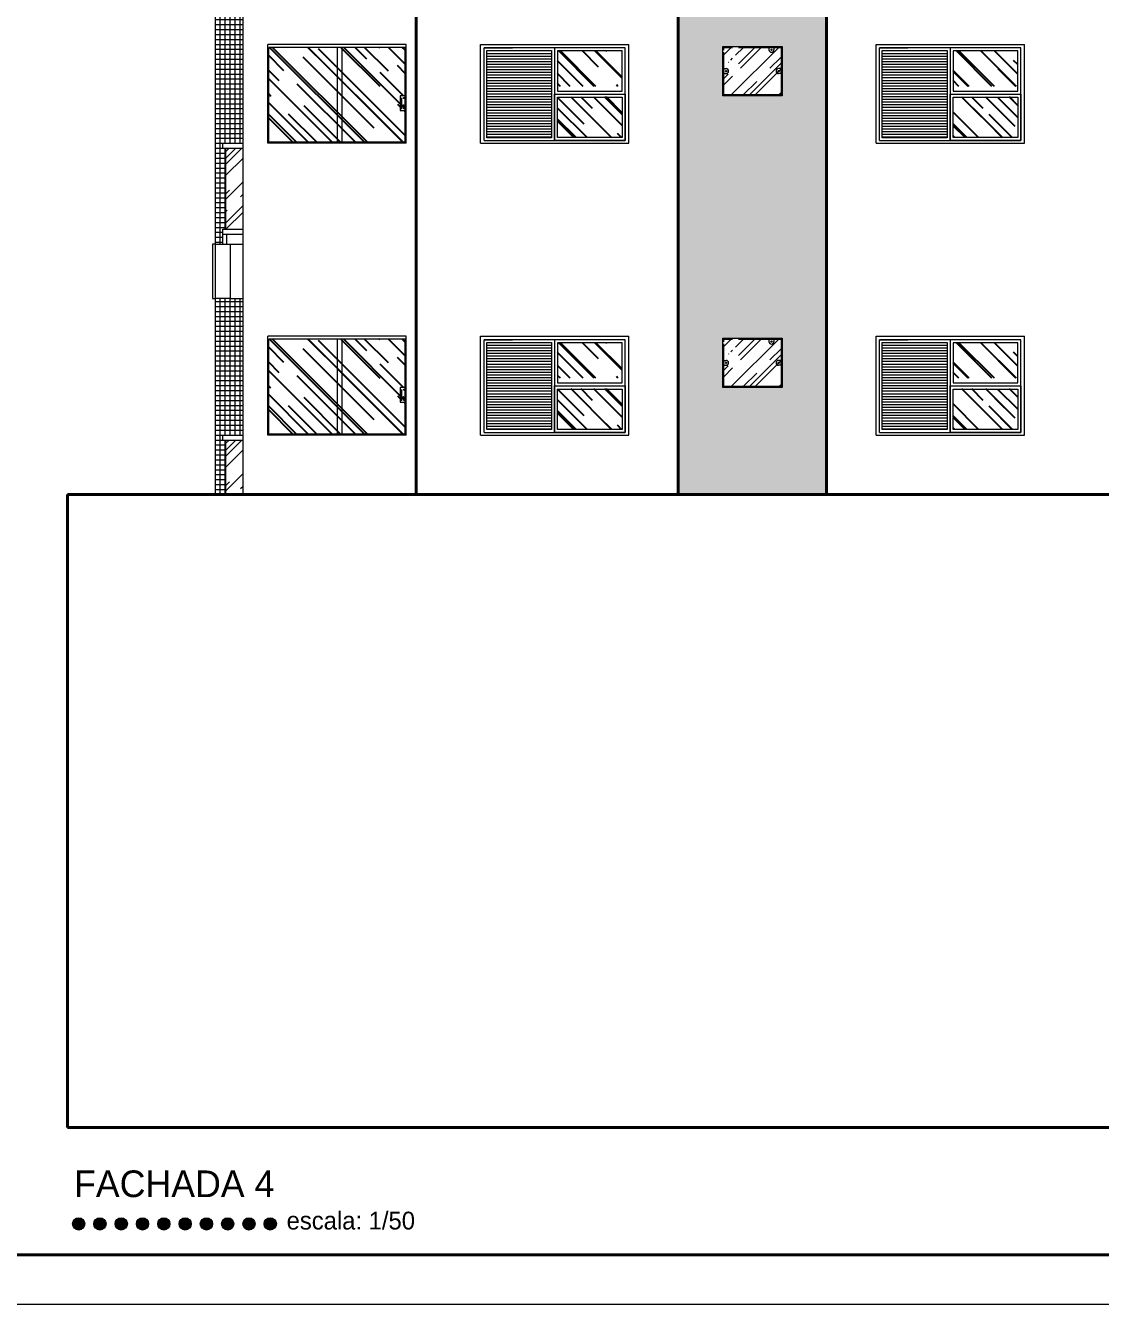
# Model space of a CAD drawing. Header units: millimetres. Extents: x 13204 to 24802, y 21209 to 40694.
# Drawn here: x 16999 to 18086, y 21212 to 22505 of the extents above; entities that cross this region are included whole.
import ezdxf

# ---------------------------------------------------------------- set-up
doc = ezdxf.new("R2010")
doc.units = ezdxf.units.MM
for name, color, linetype, lineweight in [('ESQUADRIA', 2, 'Continuous', 20), ('Esquadrias', 2, 'Continuous', 20), ('Hachura', 8, 'Continuous', 0), ('Louças', 150, 'Continuous', 15), ('Meia Parede', 11, 'Continuous', 40), ('Moveis', 6, 'Continuous', 13), ('Paredes', 1, 'Continuous', 40), ('PISO', 5, 'Continuous', 5), ('TEXTO', 4, 'Continuous', 5)]:
    doc.layers.add(name, color=color, linetype=linetype, lineweight=lineweight)
doc.layers.add('HACHURAS', color=8, linetype='Continuous')
doc.styles.add('LANA', font='stylu.ttf')
pattern_1 = [(135, (75775.828, 8921.37), (-21.552615, 57.473639), [381, -50.8, 127, -25.4]), (135, (75760.92, 8954.237), (41.847994, 5.926969), [76.2, -8.382, 152.4, -19.05]), (135, (75782.114, 8945.616), (-81.3611205, 105.428207), [203.2, -35.56, 101.6, -25.4])]
pattern_2 = [(135, (75775.828, 9216.37), (-21.552615, 57.473639), [381, -50.8, 127, -25.4]), (135, (75760.92, 9249.237), (41.847994, 5.926969), [76.2, -8.382, 152.4, -19.05]), (135, (75782.114, 9240.616), (-81.3611205, 105.428207), [203.2, -35.56, 101.6, -25.4])]

msp = doc.modelspace()

# ---------------------------------------------------------------- hatches: boundary and pattern name
at = {"layer": 'ESQUADRIA'}
h = msp.add_hatch(color=256, dxfattribs=at)
edge = h.paths.add_edge_path()
edge.add_arc((17053.09, 21292.99), 6.17, 0, 360)
h = msp.add_hatch(color=256, dxfattribs=at)
edge = h.paths.add_edge_path()
edge.add_arc((17074.61, 21292.99), 6.17, 0, 360)
h = msp.add_hatch(color=256, dxfattribs=at)
edge = h.paths.add_edge_path()
edge.add_arc((17096.14, 21292.99), 6.17, 0, 360)
h = msp.add_hatch(color=256, dxfattribs=at)
edge = h.paths.add_edge_path()
edge.add_arc((17117.66, 21292.99), 6.17, 0, 360)
h = msp.add_hatch(color=256, dxfattribs=at)
edge = h.paths.add_edge_path()
edge.add_arc((17139.19, 21292.99), 6.17, 0, 360)
h = msp.add_hatch(color=256, dxfattribs=at)
edge = h.paths.add_edge_path()
edge.add_arc((17160.72, 21292.99), 6.17, 0, 360)
h = msp.add_hatch(color=256, dxfattribs=at)
edge = h.paths.add_edge_path()
edge.add_arc((17182.24, 21292.99), 6.17, 0, 360)
h = msp.add_hatch(color=256, dxfattribs=at)
edge = h.paths.add_edge_path()
edge.add_arc((17203.77, 21292.99), 6.17, 0, 360)
h = msp.add_hatch(color=256, dxfattribs=at)
edge = h.paths.add_edge_path()
edge.add_arc((17225.3, 21292.99), 6.17, 0, 360)
h = msp.add_hatch(color=256, dxfattribs=at)
edge = h.paths.add_edge_path()
edge.add_arc((17246.82, 21292.99), 6.17, 0, 360)
at = {"layer": 'Hachura'}
h = msp.add_hatch(dxfattribs=at)
h.set_pattern_fill('_USER', color=256, scale=5, style=0, double=1, pattern_type=0)
h.set_pattern_definition([(0, (17191.315, 22030.5734), (0, 5), []), (90, (17191.315, 22030.5734), (-5, 3e-16), [])])
h.paths.add_polyline_path([(17219.32, 22228.57), (17206.32, 22228.57), (17191.32, 22228.57), (17191.32, 22030.57), (17201.82, 22030.57), (17201.82, 22085.57), (17198.82, 22085.57), (17198.82, 22090.57), (17219.32, 22090.57)])
h.paths.add_polyline_path([(17219.32, 22523.57), (17206.32, 22523.57), (17191.32, 22523.57), (17191.32, 22283.57), (17198.82, 22283.57), (17198.82, 22298.57), (17201.82, 22298.57), (17201.82, 22380.57), (17198.82, 22380.57), (17198.82, 22385.57), (17219.32, 22385.57)])
h.paths.add_polyline_path([(17219.32, 22818.57), (17206.32, 22818.57), (17191.32, 22818.57), (17191.32, 22578.57), (17198.82, 22578.57), (17198.82, 22593.57), (17201.82, 22593.57), (17201.82, 22675.57), (17198.82, 22675.57), (17198.82, 22680.57), (17219.32, 22680.57)])
h.paths.add_polyline_path([(17219.32, 23115.57), (17194.32, 23115.57), (17191.32, 23115.57), (17191.32, 22873.57), (17198.82, 22873.57), (17198.82, 22888.57), (17201.82, 22888.57), (17201.82, 22970.57), (17198.82, 22970.57), (17198.82, 22975.57), (17219.32, 22975.57)])
h.paths.add_polyline_path([(17234.32, 23320.57), (17191.32, 23320.57), (17191.32, 23270.57), (17194.32, 23270.57), (17219.32, 23270.57), (17234.32, 23270.57)])
h = msp.add_hatch(dxfattribs=at)
h.set_pattern_fill('_USER', color=256, scale=2.727273, style=0, pattern_type=0)
h.set_pattern_definition([(7e-15, (17450.6787, 22307.3916), (0, 2.727273), [])])
h.paths.add_polyline_path([(17531.32, 22479.21), (17465.68, 22479.21), (17465.68, 22391.03), (17531.32, 22391.03)])
h = msp.add_hatch(dxfattribs=at)
h.set_pattern_fill('AR-RROOF', color=256, angle=45, style=0)
h.set_pattern_definition([(45, (17695.315, 22434.573), (21.553, 57.474), [381, -50.8, 127, -25.4]), (45, (17710.222, 22467.44), (-41.848, 5.927), [76.2, -8.382, 152.4, -19.05]), (45, (17689.029, 22458.82), (81.361, 105.4282), [203.2, -35.56, 101.6, -25.4])])
h.paths.add_polyline_path([(17724.82, 22456.59), (17709.82, 22456.59), (17714.32, 22465.59), (17720.32, 22465.59)])
h.paths.add_polyline_path([(17709.82, 22453.59), (17709.82, 22456.59), (17724.82, 22456.59), (17724.82, 22453.59)])
edge = h.paths.add_edge_path()
edge.add_line((17705.32, 22478.29), (17705.32, 22469.72))
edge.add_line((17705.32, 22469.72), (17714.32, 22469.72))
edge.add_line((17714.32, 22469.72), (17714.32, 22474.59))
edge.add_line((17714.32, 22474.59), (17720.32, 22474.59))
edge.add_line((17720.32, 22474.59), (17720.32, 22465.59))
edge.add_line((17720.32, 22465.59), (17714.32, 22465.59))
edge.add_line((17714.32, 22465.59), (17714.32, 22467.72))
edge.add_line((17714.32, 22467.72), (17705.32, 22467.72))
edge.add_line((17705.32, 22467.72), (17705.32, 22434.57))
edge.add_line((17705.32, 22434.57), (17763.32, 22434.57))
edge.add_line((17763.32, 22434.57), (17763.32, 22482.57))
edge.add_line((17763.32, 22482.57), (17706.06, 22482.57))
edge.add_line((17706.06, 22482.57), (17706.06, 22480.07))
edge.add_arc((17703.56, 22480.07), 2.5, -45.37492, 0, ccw=False)
h = msp.add_hatch(dxfattribs=at)
h.set_pattern_fill('_USER', color=256, scale=2.727273, style=0, pattern_type=0)
h.set_pattern_definition([(7e-15, (17850.6787, 22307.3916), (0, 2.727273), [])])
h.paths.add_polyline_path([(17931.32, 22479.21), (17865.68, 22479.21), (17865.68, 22391.03), (17931.32, 22391.03)])
h = msp.add_hatch(dxfattribs=at)
h.set_pattern_fill('AR-RROOF', color=256, angle=45, style=0)
h.set_pattern_definition([(45, (17201.815, 22298.573), (21.5526, 57.474), [381, -50.8, 127, -25.4]), (45, (17216.722, 22331.44), (-41.848, 5.927), [76.2, -8.382, 152.4, -19.05]), (45, (17195.529, 22322.82), (81.361, 105.428), [203.2, -35.56, 101.6, -25.4])])
h.paths.add_polyline_path([(17219.32, 22380.57), (17201.82, 22380.57), (17201.82, 22298.57), (17219.32, 22298.57)])
h = msp.add_hatch(dxfattribs=at)
h.set_pattern_fill('AR-RROOF', color=256, angle=45, style=0)
h.set_pattern_definition([(45, (17695.315, 22139.573), (21.553, 57.474), [381, -50.8, 127, -25.4]), (45, (17710.222, 22172.44), (-41.848, 5.927), [76.2, -8.382, 152.4, -19.05]), (45, (17689.029, 22163.82), (81.361, 105.4282), [203.2, -35.56, 101.6, -25.4])])
h.paths.add_polyline_path([(17724.82, 22161.59), (17709.82, 22161.59), (17714.32, 22170.59), (17720.32, 22170.59)])
h.paths.add_polyline_path([(17709.82, 22158.59), (17709.82, 22161.59), (17724.82, 22161.59), (17724.82, 22158.59)])
edge = h.paths.add_edge_path()
edge.add_line((17705.32, 22183.29), (17705.32, 22174.72))
edge.add_line((17705.32, 22174.72), (17714.32, 22174.72))
edge.add_line((17714.32, 22174.72), (17714.32, 22179.59))
edge.add_line((17714.32, 22179.59), (17720.32, 22179.59))
edge.add_line((17720.32, 22179.59), (17720.32, 22170.59))
edge.add_line((17720.32, 22170.59), (17714.32, 22170.59))
edge.add_line((17714.32, 22170.59), (17714.32, 22172.72))
edge.add_line((17714.32, 22172.72), (17705.32, 22172.72))
edge.add_line((17705.32, 22172.72), (17705.32, 22139.57))
edge.add_line((17705.32, 22139.57), (17763.32, 22139.57))
edge.add_line((17763.32, 22139.57), (17763.32, 22187.57))
edge.add_line((17763.32, 22187.57), (17706.06, 22187.57))
edge.add_line((17706.06, 22187.57), (17706.06, 22185.07))
edge.add_arc((17703.56, 22185.07), 2.5, -45.37492, 0, ccw=False)
h = msp.add_hatch(dxfattribs=at)
h.set_pattern_fill('_USER', color=256, scale=2.727273, style=0, pattern_type=0)
h.set_pattern_definition([(7e-15, (17450.6787, 22012.3916), (0, 2.727273), [])])
h.paths.add_polyline_path([(17531.32, 22184.21), (17465.68, 22184.21), (17465.68, 22096.03), (17531.32, 22096.03)])
h = msp.add_hatch(dxfattribs=at)
h.set_pattern_fill('_USER', color=256, scale=2.727273, style=0, pattern_type=0)
h.set_pattern_definition([(7e-15, (17850.6787, 22012.3916), (0, 2.727273), [])])
h.paths.add_polyline_path([(17931.32, 22184.21), (17865.68, 22184.21), (17865.68, 22096.03), (17931.32, 22096.03)])
h = msp.add_hatch(dxfattribs=at)
h.set_pattern_fill('AR-RROOF', color=256, angle=45, style=0)
h.set_pattern_definition([(45, (17201.815, 22003.573), (21.5526, 57.474), [381, -50.8, 127, -25.4]), (45, (17216.722, 22036.44), (-41.848, 5.927), [76.2, -8.382, 152.4, -19.05]), (45, (17195.529, 22027.82), (81.361, 105.428), [203.2, -35.56, 101.6, -25.4])])
h.paths.add_polyline_path([(17201.82, 22030.57), (17219.32, 22030.57), (17219.32, 22085.57), (17201.82, 22085.57)])
at = {"layer": 'HACHURAS'}
h = msp.add_hatch(dxfattribs=at)
h.set_pattern_fill('AR-RROOF', color=256, angle=45, style=0)
h.set_pattern_definition(pattern_2)
h.paths.add_polyline_path([(17314.32, 22482.57), (17245.32, 22482.57), (17245.32, 22386.57), (17253.76, 22386.57), (17314.32, 22386.57)])
h.paths.add_polyline_path([(17319.32, 22482.57), (17314.32, 22482.57), (17314.32, 22386.57), (17319.32, 22386.57)])
h.paths.add_polyline_path([(17383.32, 22482.57), (17319.32, 22482.57), (17319.32, 22386.57), (17383.32, 22386.57), (17383.32, 22418.7), (17378.32, 22418.7), (17378.32, 22433.7), (17383.32, 22433.7)])
h = msp.add_hatch(dxfattribs=at)
h.set_pattern_fill('AR-RROOF', color=256, angle=45, style=0)
h.set_pattern_definition(pattern_2)
h.paths.add_polyline_path([(17602.68, 22478.94), (17537.32, 22478.94), (17537.32, 22443.12), (17602.68, 22443.12)])
h = msp.add_hatch(dxfattribs=at)
h.set_pattern_fill('AR-RROOF', color=256, angle=45, style=0)
h.set_pattern_definition([(135, (28107.02, 4484.228), (-21.552615, 57.47364), [381, -50.8, 127, -25.4]), (135, (28092.114, 4517.096), (41.847994, 5.92697), [76.2, -8.382, 152.4, -19.05]), (135, (28113.307, 4508.475), (-81.36112, 105.428207), [203.2, -35.56, 101.6, -25.4])])
h.paths.add_polyline_path([(18002.68, 22478.94), (17937.32, 22478.94), (17937.32, 22443.12), (18002.68, 22443.12)])
h = msp.add_hatch(dxfattribs=at)
h.set_pattern_fill('AR-RROOF', color=256, angle=45, style=0)
h.set_pattern_definition(pattern_2)
h.paths.add_polyline_path([(17537.32, 22432.12), (17602.68, 22432.39), (17602.68, 22391.3), (17537.32, 22391.3)])
h = msp.add_hatch(dxfattribs=at)
h.set_pattern_fill('AR-RROOF', color=256, angle=45, style=0)
h.set_pattern_definition(pattern_2)
h.paths.add_polyline_path([(17579.77, 22432.39), (17602.68, 22432.39), (17602.68, 22391.3), (17579.77, 22391.03)])
h = msp.add_hatch(dxfattribs=at)
h.set_pattern_fill('AR-RROOF', color=256, angle=45, style=0)
h.set_pattern_definition(pattern_2)
h.paths.add_polyline_path([(17579.77, 22432.39), (17602.68, 22432.39), (17602.68, 22391.3), (17579.77, 22391.03)])
h = msp.add_hatch(dxfattribs=at)
h.set_pattern_fill('AR-RROOF', color=256, angle=45, style=0)
h.set_pattern_definition(pattern_2)
h.paths.add_polyline_path([(17579.77, 22432.39), (17602.68, 22432.39), (17602.68, 22391.3), (17579.77, 22391.03)])
h = msp.add_hatch(dxfattribs=at)
h.set_pattern_fill('AR-RROOF', color=256, angle=45, style=0)
h.set_pattern_definition(pattern_2)
h.paths.add_polyline_path([(17937.32, 22432.12), (18002.68, 22432.39), (18002.68, 22391.3), (17937.32, 22391.3)])
h = msp.add_hatch(dxfattribs=at)
h.set_pattern_fill('AR-RROOF', color=256, angle=45, style=0)
h.set_pattern_definition(pattern_2)
h.paths.add_polyline_path([(17979.77, 22432.39), (18002.68, 22432.39), (18002.68, 22391.3), (17979.77, 22391.03)])
h = msp.add_hatch(dxfattribs=at)
h.set_pattern_fill('AR-RROOF', color=256, angle=45, style=0)
h.set_pattern_definition(pattern_2)
h.paths.add_polyline_path([(17979.77, 22432.39), (18002.68, 22432.39), (18002.68, 22391.3), (17979.77, 22391.03)])
h = msp.add_hatch(dxfattribs=at)
h.set_pattern_fill('AR-RROOF', color=256, angle=45, style=0)
h.set_pattern_definition(pattern_2)
h.paths.add_polyline_path([(17979.77, 22432.39), (18002.68, 22432.39), (18002.68, 22391.3), (17979.77, 22391.03)])
h = msp.add_hatch(dxfattribs=at)
h.set_pattern_fill('AR-RROOF', color=256, angle=45, style=0)
h.set_pattern_definition(pattern_1)
h.paths.add_polyline_path([(17314.32, 22187.57), (17245.32, 22187.57), (17245.32, 22091.57), (17253.76, 22091.57), (17314.32, 22091.57)])
h.paths.add_polyline_path([(17319.32, 22187.57), (17314.32, 22187.57), (17314.32, 22091.57), (17319.32, 22091.57)])
h.paths.add_polyline_path([(17383.32, 22187.57), (17319.32, 22187.57), (17319.32, 22091.57), (17383.32, 22091.57), (17383.32, 22123.7), (17378.32, 22123.7), (17378.32, 22138.7), (17383.32, 22138.7)])
h = msp.add_hatch(dxfattribs=at)
h.set_pattern_fill('AR-RROOF', color=256, angle=45, style=0)
h.set_pattern_definition(pattern_1)
h.paths.add_polyline_path([(17602.68, 22183.94), (17537.32, 22183.94), (17537.32, 22148.12), (17602.68, 22148.12)])
h = msp.add_hatch(dxfattribs=at)
h.set_pattern_fill('AR-RROOF', color=256, angle=45, style=0)
h.set_pattern_definition([(135, (28107.02, 4189.228), (-21.552615, 57.47364), [381, -50.8, 127, -25.4]), (135, (28092.114, 4222.096), (41.847994, 5.92697), [76.2, -8.382, 152.4, -19.05]), (135, (28113.307, 4213.475), (-81.36112, 105.428207), [203.2, -35.56, 101.6, -25.4])])
h.paths.add_polyline_path([(18002.68, 22183.94), (17937.32, 22183.94), (17937.32, 22148.12), (18002.68, 22148.12)])
h = msp.add_hatch(dxfattribs=at)
h.set_pattern_fill('AR-RROOF', color=256, angle=45, style=0)
h.set_pattern_definition(pattern_1)
h.paths.add_polyline_path([(17537.32, 22137.12), (17602.68, 22137.39), (17602.68, 22096.3), (17537.32, 22096.3)])
h = msp.add_hatch(dxfattribs=at)
h.set_pattern_fill('AR-RROOF', color=256, angle=45, style=0)
h.set_pattern_definition(pattern_1)
h.paths.add_polyline_path([(17579.77, 22137.39), (17602.68, 22137.39), (17602.68, 22096.3), (17579.77, 22096.03)])
h = msp.add_hatch(dxfattribs=at)
h.set_pattern_fill('AR-RROOF', color=256, angle=45, style=0)
h.set_pattern_definition(pattern_1)
h.paths.add_polyline_path([(17579.77, 22137.39), (17602.68, 22137.39), (17602.68, 22096.3), (17579.77, 22096.03)])
h = msp.add_hatch(dxfattribs=at)
h.set_pattern_fill('AR-RROOF', color=256, angle=45, style=0)
h.set_pattern_definition(pattern_1)
h.paths.add_polyline_path([(17579.77, 22137.39), (17602.68, 22137.39), (17602.68, 22096.3), (17579.77, 22096.03)])
h = msp.add_hatch(dxfattribs=at)
h.set_pattern_fill('AR-RROOF', color=256, angle=45, style=0)
h.set_pattern_definition(pattern_1)
h.paths.add_polyline_path([(17937.32, 22137.12), (18002.68, 22137.39), (18002.68, 22096.3), (17937.32, 22096.3)])
h = msp.add_hatch(dxfattribs=at)
h.set_pattern_fill('AR-RROOF', color=256, angle=45, style=0)
h.set_pattern_definition(pattern_1)
h.paths.add_polyline_path([(17979.77, 22137.39), (18002.68, 22137.39), (18002.68, 22096.3), (17979.77, 22096.03)])
h = msp.add_hatch(dxfattribs=at)
h.set_pattern_fill('AR-RROOF', color=256, angle=45, style=0)
h.set_pattern_definition(pattern_1)
h.paths.add_polyline_path([(17979.77, 22137.39), (18002.68, 22137.39), (18002.68, 22096.3), (17979.77, 22096.03)])
h = msp.add_hatch(dxfattribs=at)
h.set_pattern_fill('AR-RROOF', color=256, angle=45, style=0)
h.set_pattern_definition(pattern_1)
h.paths.add_polyline_path([(17979.77, 22137.39), (18002.68, 22137.39), (18002.68, 22096.3), (17979.77, 22096.03)])
at = {"layer": 'PISO'}
h = msp.add_hatch(dxfattribs=at)
h.set_pattern_fill('DOTS', color=256, scale=3, style=0)
h.set_pattern_definition([(0, (17659.315, 22030.5734), (2.38125, 4.7625), [0, -4.7625])])
h.paths.add_polyline_path([(17659.32, 22030.57), (17809.32, 22030.57), (17809.32, 23115.57), (17659.32, 23115.57)])
h.paths.add_polyline_path([(17704.32, 22433.57), (17704.32, 22483.57), (17764.32, 22483.57), (17764.32, 22433.57)], flags=16)
h.paths.add_polyline_path([(17705.32, 22458.57, 2.4142136), (17707.82, 22461.07), (17705.32, 22461.07)], flags=0)
h.paths.add_polyline_path([(17708.16, 22458.57, -8.5030703), (17708.46, 22458.57, -4.3930422)], flags=0)
h.paths.add_polyline_path([(17761.16, 22458.57, -8.5030703), (17761.46, 22458.57, -4.3930422)], flags=0)
h.paths.add_polyline_path([(17704.32, 22479.72), (17704.32, 22482.57), (17705.32, 22482.57), (17705.32, 22479.72)], flags=0)
h.paths.add_polyline_path([(17753.95, 22480.07, -8.5030703), (17754.25, 22480.07, -4.3930422)], flags=0)
h.paths.add_polyline_path([(17704.32, 22188.57), (17764.32, 22188.57), (17764.32, 22138.57), (17704.32, 22138.57)], flags=16)
h.paths.add_polyline_path([(17705.32, 22187.57), (17705.32, 22184.72), (17704.32, 22184.72), (17704.32, 22187.57)], flags=0)
h.paths.add_polyline_path([(17705.32, 22163.57, 2.4142136), (17707.82, 22166.07), (17705.32, 22166.07)], flags=0)
h.paths.add_polyline_path([(17753.95, 22185.07, -8.5030703), (17754.25, 22185.07, -4.3930422)], flags=0)
h.paths.add_polyline_path([(17708.16, 22163.57, -8.5030703), (17708.46, 22163.57, -4.3930422)], flags=0)
h.paths.add_polyline_path([(17761.16, 22163.57, -8.5030703), (17761.46, 22163.57, -4.3930422)], flags=0)
h.paths.add_polyline_path([(17704.32, 22728.57), (17704.32, 22778.57), (17764.32, 22778.57), (17764.32, 22728.57)], flags=16)
h.paths.add_polyline_path([(17705.32, 22753.57, 2.4142136), (17707.82, 22756.07), (17705.32, 22756.07)], flags=0)
h.paths.add_polyline_path([(17708.16, 22753.57, -8.5030703), (17708.46, 22753.57, -4.3930422)], flags=0)
h.paths.add_polyline_path([(17761.16, 22753.57, -8.5030703), (17761.46, 22753.57, -4.3930422)], flags=0)
h.paths.add_polyline_path([(17704.32, 22774.72), (17704.32, 22777.57), (17705.32, 22777.57), (17705.32, 22774.72)], flags=0)
h.paths.add_polyline_path([(17753.95, 22775.07, -8.5030703), (17754.25, 22775.07, -4.3930422)], flags=0)
h.paths.add_polyline_path([(17704.32, 23023.57), (17704.32, 23073.57), (17764.32, 23073.57), (17764.32, 23023.57)], flags=16)
h.paths.add_polyline_path([(17705.32, 23048.57, 2.4142136), (17707.82, 23051.07), (17705.32, 23051.07)], flags=0)
h.paths.add_polyline_path([(17708.16, 23048.57, -8.5030703), (17708.46, 23048.57, -4.3930422)], flags=0)
h.paths.add_polyline_path([(17761.16, 23048.57, -8.5030703), (17761.46, 23048.57, -4.3930422)], flags=0)
h.paths.add_polyline_path([(17704.32, 23069.72), (17704.32, 23072.57), (17705.32, 23072.57), (17705.32, 23069.72)], flags=0)
h.paths.add_polyline_path([(17753.95, 23070.07, -8.5030703), (17754.25, 23070.07, -4.3930422)], flags=0)
h.paths.add_polyline_path([(19527.77, 23115.57), (19377.77, 23115.57), (19377.77, 22030.57), (19527.77, 22030.57)])
h.paths.add_polyline_path([(19482.77, 22433.57), (19422.77, 22433.57), (19422.77, 22483.57), (19482.77, 22483.57)], flags=16)
h.paths.add_polyline_path([(19482.77, 22433.57), (19422.77, 22433.57), (19422.77, 22483.57), (19466.77, 22483.57), (19466.77, 22482.57), (19435.98, 22482.57), (19435.98, 22480.07, -1), (19430.98, 22480.07), (19423.77, 22439.23), (19423.77, 22434.57), (19481.77, 22434.57), (19481.77, 22456.07), (19479.27, 22456.07, -1), (19479.27, 22461.07), (19482.77, 22461.07)], flags=16)
h.paths.add_polyline_path([(19479.61, 22458.57, -8.5030703), (19479.91, 22458.57, -4.3930422)], flags=0)
h.paths.add_polyline_path([(19426.61, 22458.57, -8.5030703), (19426.91, 22458.57, -4.3930422)], flags=0)
h.paths.add_polyline_path([(19482.77, 22479.72), (19482.77, 22482.57), (19481.77, 22482.57), (19481.77, 22479.72)], flags=0)
h.paths.add_polyline_path([(19433.83, 22480.07, -8.5030703), (19434.13, 22480.07, -4.3930422)], flags=0)
h.paths.add_polyline_path([(19482.77, 22188.57), (19482.77, 22138.57), (19422.77, 22138.57), (19422.77, 22188.57)], flags=16)
h.paths.add_polyline_path([(19482.77, 22184.72), (19481.77, 22184.72), (19472.77, 22188.57), (19482.77, 22188.57)], flags=0)
h.paths.add_polyline_path([(19466.77, 22187.57), (19466.77, 22188.57), (19423.77, 22188.57), (19423.77, 22187.57)], flags=0)
h.paths.add_polyline_path([(19433.83, 22185.07, -8.5030703), (19434.13, 22185.07, -4.3930422)], flags=0)
h.paths.add_polyline_path([(19481.77, 22166.07), (19481.77, 22161.07), (19479.27, 22161.07, -1), (19479.27, 22166.07)], flags=0)
h.paths.add_polyline_path([(19479.61, 22163.57, -8.5030703), (19479.91, 22163.57, -4.3930422)], flags=0)
h.paths.add_polyline_path([(19426.27, 22166.07), (19423.77, 22166.07), (19423.77, 22163.57, 2.4142136)], flags=0)
h.paths.add_polyline_path([(19426.61, 22163.57, -8.5030703), (19426.91, 22163.57, -4.3930422)], flags=0)
h.paths.add_polyline_path([(19482.77, 22728.57), (19422.77, 22728.57), (19422.77, 22778.57), (19482.77, 22778.57)], flags=16)
h.paths.add_polyline_path([(19423.77, 22777.57), (19466.77, 22777.57), (19466.77, 22778.57), (19423.77, 22778.57)], flags=0)
h.paths.add_polyline_path([(19481.77, 22751.07), (19479.27, 22751.07, -1), (19479.27, 22756.07), (19481.77, 22756.07)], flags=0)
h.paths.add_polyline_path([(19479.61, 22753.57, -8.5030703), (19479.91, 22753.57, -4.3930422)], flags=0)
h.paths.add_polyline_path([(19426.27, 22751.07), (19423.77, 22751.07), (19423.77, 22756.07), (19426.27, 22756.07, -1)], flags=0)
h.paths.add_polyline_path([(19426.61, 22753.57, -8.5030703), (19426.91, 22753.57, -4.3930422)], flags=0)
h.paths.add_polyline_path([(19481.77, 22777.57), (19481.77, 22774.72), (19482.77, 22774.72), (19482.77, 22777.57)], flags=0)
h.paths.add_polyline_path([(19433.83, 22775.07, -8.5030703), (19434.13, 22775.07, -4.3930422)], flags=0)
h.paths.add_polyline_path([(19482.77, 23023.57), (19422.77, 23023.57), (19422.77, 23073.57), (19482.77, 23073.57)], flags=16)
h.paths.add_polyline_path([(19482.77, 23023.57), (19422.77, 23023.57), (19422.77, 23073.57), (19466.77, 23073.57), (19466.77, 23072.57), (19435.98, 23072.57), (19435.98, 23070.07, -1), (19430.98, 23070.07), (19423.77, 23029.23), (19423.77, 23024.57), (19481.77, 23024.57), (19481.77, 23046.07), (19479.27, 23046.07, -1), (19479.27, 23051.07), (19482.77, 23051.07)], flags=16)
h.paths.add_polyline_path([(19479.61, 23048.57, -8.5030703), (19479.91, 23048.57, -4.3930422)], flags=0)
h.paths.add_polyline_path([(19426.61, 23048.57, -8.5030703), (19426.91, 23048.57, -4.3930422)], flags=0)
h.paths.add_polyline_path([(19481.77, 23072.57), (19481.77, 23069.72), (19482.77, 23069.72), (19482.77, 23072.57)], flags=0)
h.paths.add_polyline_path([(19433.83, 23070.07, -8.5030703), (19434.13, 23070.07, -4.3930422)], flags=0)

# ---------------------------------------------------------------- linework, layer by layer
at = {"layer": 'ESQUADRIA'}
for centre in [(17053.09, 21292.99), (17074.61, 21292.99), (17096.14, 21292.99), (17117.66, 21292.99), (17139.19, 21292.99), (17160.72, 21292.99), (17182.24, 21292.99), (17203.77, 21292.99), (17225.3, 21292.99), (17246.82, 21292.99)]:
    msp.add_circle(centre, 6.17, dxfattribs=at)
at = {"layer": 'Esquadrias'}
msp.add_line((17219.32, 22030.57), (17219.32, 23270.57), dxfattribs=at)
msp.add_lwpolyline([(17191.32, 22283.57), (17206.32, 22283.57), (17206.32, 22228.57), (17191.32, 22228.57)], close=True, dxfattribs=at)
at = {"layer": 'Hachura'}
for p, q in [((17319.32, 22482.57), (17319.32, 22385.57)), ((17319.32, 22187.57), (17319.32, 22090.57))]:
    msp.add_line(p, q, dxfattribs=at)
for points in [[(17465.68, 22391.03), (17465.68, 22479.21), (17531.32, 22479.21), (17531.32, 22391.03), (17465.68, 22391.03)], [(17865.68, 22391.03), (17865.68, 22479.21), (17931.32, 22479.21), (17931.32, 22391.03), (17865.68, 22391.03)], [(17465.68, 22096.03), (17465.68, 22184.21), (17531.32, 22184.21), (17531.32, 22096.03), (17465.68, 22096.03)], [(17865.68, 22096.03), (17865.68, 22184.21), (17931.32, 22184.21), (17931.32, 22096.03), (17865.68, 22096.03)]]:
    msp.add_lwpolyline(points, dxfattribs=at)
for points in [[(17537.32, 22438.29), (17602.68, 22438.29), (17602.68, 22478.94), (17537.32, 22478.94)], [(17937.32, 22438.29), (18002.68, 22438.29), (18002.68, 22478.94), (17937.32, 22478.94)], [(17537.32, 22432.12), (17602.68, 22432.12), (17602.68, 22391.3), (17537.32, 22391.3)], [(17937.32, 22432.12), (18002.68, 22432.12), (18002.68, 22391.3), (17937.32, 22391.3)], [(17537.32, 22143.29), (17602.68, 22143.29), (17602.68, 22183.94), (17537.32, 22183.94)], [(17937.32, 22143.29), (18002.68, 22143.29), (18002.68, 22183.94), (17937.32, 22183.94)], [(17537.32, 22137.12), (17602.68, 22137.12), (17602.68, 22096.3), (17537.32, 22096.3)], [(17937.32, 22137.12), (18002.68, 22137.12), (18002.68, 22096.3), (17937.32, 22096.3)]]:
    msp.add_lwpolyline(points, close=True, dxfattribs=at)
at = {"layer": 'Louças'}
for p, q in [((17206.32, 22283.57), (17219.32, 22283.57)), ((17206.32, 22228.57), (17219.32, 22228.57))]:
    msp.add_line(p, q, dxfattribs=at)
at = {"layer": 'Meia Parede'}
msp.add_line((17394.32, 22030.57), (17394.32, 23270.57), dxfattribs=at)
at = {"layer": 'Moveis'}
for p, q in [((17191.32, 22030.57), (17191.32, 23115.57)), ((17244.32, 22385.57), (17244.32, 22485.57)), ((17384.32, 22485.57), (17244.32, 22485.57)), ((17384.32, 22385.57), (17384.32, 22485.57)), ((17459.32, 22385.57), (17459.32, 22485.57)), ((17459.32, 22485.57), (17609.32, 22485.57)), ((17609.32, 22385.57), (17609.32, 22485.57)), ((17859.32, 22385.57), (17859.32, 22485.57)), ((17859.32, 22485.57), (18009.32, 22485.57)), ((18009.32, 22385.57), (18009.32, 22485.57)), ((17198.82, 22385.57), (17219.32, 22385.57)), ((17198.82, 22380.57), (17198.82, 22385.57)), ((17244.32, 22385.57), (17244.32, 22388.9)), ((17244.32, 22385.57), (17244.32, 22388.9)), ((17384.32, 22385.57), (17244.32, 22385.57)), ((17253.82, 22385.57), (17244.32, 22385.57)), ((17253.82, 22385.57), (17244.32, 22385.57)), ((17459.32, 22385.57), (17609.32, 22385.57)), ((17859.32, 22385.57), (18009.32, 22385.57)), ((17198.82, 22380.57), (17219.32, 22380.57)), ((17198.82, 22298.57), (17219.32, 22298.57)), ((17198.82, 22283.57), (17198.82, 22298.57)), ((17198.82, 22293.57), (17219.32, 22293.57)), ((17202.82, 22283.57), (17202.82, 22293.57)), ((17244.32, 22090.57), (17244.32, 22190.57)), ((17384.32, 22190.57), (17244.32, 22190.57)), ((17384.32, 22090.57), (17384.32, 22190.57)), ((17459.32, 22090.57), (17459.32, 22190.57)), ((17459.32, 22190.57), (17609.32, 22190.57)), ((17609.32, 22090.57), (17609.32, 22190.57)), ((17859.32, 22090.57), (17859.32, 22190.57)), ((17859.32, 22190.57), (18009.32, 22190.57)), ((18009.32, 22090.57), (18009.32, 22190.57)), ((17198.82, 22090.57), (17219.32, 22090.57)), ((17198.82, 22085.57), (17198.82, 22090.57)), ((17198.82, 22085.57), (17219.32, 22085.57)), ((17244.32, 22090.57), (17244.32, 22093.9)), ((17244.32, 22090.57), (17244.32, 22093.9)), ((17384.32, 22090.57), (17244.32, 22090.57)), ((17253.82, 22090.57), (17244.32, 22090.57)), ((17459.32, 22090.57), (17609.32, 22090.57)), ((17859.32, 22090.57), (18009.32, 22090.57))]:
    msp.add_line(p, q, dxfattribs=at)
for points in [[(17704.32, 22479.72), (17704.32, 22483.57), (17714.32, 22483.57)], [(17720.32, 22483.57), (17764.32, 22483.57), (17764.32, 22433.57), (17704.32, 22433.57), (17704.32, 22477.72)], [(17191.32, 22283.57), (17188.32, 22283.57), (17188.32, 22228.57), (17191.32, 22228.57)], [(17704.32, 22184.72), (17704.32, 22188.57), (17714.32, 22188.57)], [(17720.32, 22188.57), (17764.32, 22188.57), (17764.32, 22138.57), (17704.32, 22138.57), (17704.32, 22182.72)]]:
    msp.add_lwpolyline(points, dxfattribs=at)
for points in [[(17704.32, 22483.57), (17764.32, 22483.57), (17764.32, 22433.57), (17704.32, 22433.57)], [(17704.32, 22188.57), (17764.32, 22188.57), (17764.32, 22138.57), (17704.32, 22138.57)]]:
    msp.add_lwpolyline(points, close=True, dxfattribs=at)
at = {"layer": 'Paredes'}
for p, q in [((17659.32, 22030.57), (17659.32, 23270.57)), ((17809.32, 22030.57), (17809.32, 23270.57)), ((19967.77, 22030.57), (17041.77, 22030.57)), ((17041.77, 21390.57), (17041.77, 22030.57)), ((19977.77, 21390.57), (17041.77, 21390.57)), ((21256.85, 21261.6), (14671.18, 21261.6))]:
    msp.add_line(p, q, dxfattribs=at)
at = {"layer": 'PISO'}
for p, q in [((17245.32, 22386.57), (17245.32, 22482.57)), ((17383.32, 22482.57), (17245.32, 22482.57)), ((17314.32, 22482.57), (17314.32, 22385.57)), ((17383.32, 22386.57), (17383.32, 22482.57)), ((17605.68, 22481.94), (17462.95, 22481.94)), ((17462.95, 22388.3), (17462.95, 22481.94)), ((17462.95, 22481.94), (17491.59, 22481.94)), ((17534.32, 22481.94), (17534.32, 22388.3)), ((17605.68, 22388.3), (17605.68, 22481.94)), ((17751.1, 22482.57), (17751.1, 22480.07)), ((17756.1, 22482.57), (17751.1, 22482.57)), ((17756.1, 22482.57), (17756.1, 22480.07)), ((18005.68, 22481.94), (17862.95, 22481.94)), ((17862.95, 22388.3), (17862.95, 22481.94)), ((17862.95, 22481.94), (17891.59, 22481.94)), ((17934.32, 22481.94), (17934.32, 22388.3)), ((18005.68, 22388.3), (18005.68, 22481.94)), ((17705.32, 22461.07), (17707.82, 22461.07)), ((17705.32, 22456.07), (17705.32, 22461.07)), ((17763.32, 22461.07), (17760.82, 22461.07)), ((17763.32, 22456.07), (17763.32, 22461.07)), ((17705.32, 22456.07), (17707.82, 22456.07)), ((17763.32, 22456.07), (17760.82, 22456.07)), ((17577.04, 22435.29), (17605.68, 22435.29)), ((17977.04, 22435.29), (18005.68, 22435.29)), ((17380.75, 22423.62), (17380.75, 22422.78)), ((17381.62, 22424.12), (17381.25, 22424.12)), ((17381.25, 22422.28), (17381.62, 22422.28)), ((17382.12, 22423.62), (17382.12, 22422.78)), ((17245.32, 22386.57), (17245.32, 22388.9)), ((17245.32, 22386.57), (17245.32, 22388.9)), ((17253.76, 22386.57), (17245.32, 22386.57)), ((17253.76, 22386.57), (17245.32, 22386.57)), ((17383.32, 22386.57), (17247.95, 22386.57)), ((17462.95, 22388.3), (17605.68, 22388.3)), ((17462.95, 22388.3), (17605.68, 22388.3)), ((17491.59, 22388.3), (17534.32, 22388.3)), ((17862.95, 22388.3), (18005.68, 22388.3)), ((17862.95, 22388.3), (18005.68, 22388.3)), ((17891.59, 22388.3), (17934.32, 22388.3)), ((17201.82, 22298.57), (17201.82, 22380.57)), ((17245.32, 22091.57), (17245.32, 22187.57)), ((17383.32, 22187.57), (17245.32, 22187.57)), ((17314.32, 22187.57), (17314.32, 22090.57)), ((17383.32, 22091.57), (17383.32, 22187.57)), ((17751.1, 22187.57), (17751.1, 22185.07)), ((17756.1, 22187.57), (17751.1, 22187.57)), ((17756.1, 22187.57), (17756.1, 22185.07)), ((17605.68, 22186.94), (17462.95, 22186.94)), ((17462.95, 22093.3), (17462.95, 22186.94)), ((17462.95, 22186.94), (17491.59, 22186.94)), ((17534.32, 22186.94), (17534.32, 22093.3)), ((17605.68, 22093.3), (17605.68, 22186.94)), ((18005.68, 22186.94), (17862.95, 22186.94)), ((17862.95, 22093.3), (17862.95, 22186.94)), ((17862.95, 22186.94), (17891.59, 22186.94)), ((17934.32, 22186.94), (17934.32, 22093.3)), ((18005.68, 22093.3), (18005.68, 22186.94)), ((17705.32, 22166.07), (17707.82, 22166.07)), ((17705.32, 22161.07), (17705.32, 22166.07)), ((17763.32, 22166.07), (17760.82, 22166.07)), ((17763.32, 22161.07), (17763.32, 22166.07)), ((17705.32, 22161.07), (17707.82, 22161.07)), ((17763.32, 22161.07), (17760.82, 22161.07)), ((17577.04, 22140.29), (17605.68, 22140.29)), ((17977.04, 22140.29), (18005.68, 22140.29)), ((17380.75, 22128.62), (17380.75, 22127.78)), ((17381.62, 22129.12), (17381.25, 22129.12)), ((17381.25, 22127.28), (17381.62, 22127.28)), ((17382.12, 22128.62), (17382.12, 22127.78)), ((17201.82, 22030.57), (17201.82, 22085.57)), ((17245.32, 22091.57), (17245.32, 22093.9)), ((17245.32, 22091.57), (17245.32, 22093.9)), ((17253.76, 22091.57), (17245.32, 22091.57)), ((17383.32, 22091.57), (17247.95, 22091.57)), ((17462.95, 22093.3), (17605.68, 22093.3)), ((17462.95, 22093.3), (17605.68, 22093.3)), ((17491.59, 22093.3), (17534.32, 22093.3)), ((17862.95, 22093.3), (18005.68, 22093.3)), ((17862.95, 22093.3), (18005.68, 22093.3)), ((17891.59, 22093.3), (17934.32, 22093.3))]:
    msp.add_line(p, q, dxfattribs=at)
for points in [[(17705.32, 22479.72), (17705.32, 22482.57), (17714.32, 22482.57)], [(17720.32, 22482.57), (17763.32, 22482.57), (17763.32, 22434.57), (17705.32, 22434.57), (17705.32, 22477.72)], [(17491.59, 22388.3), (17534.32, 22388.3)], [(17891.59, 22388.3), (17934.32, 22388.3)], [(17705.32, 22184.72), (17705.32, 22187.57), (17714.32, 22187.57)], [(17720.32, 22187.57), (17763.32, 22187.57), (17763.32, 22139.57), (17705.32, 22139.57), (17705.32, 22182.72)], [(17491.59, 22093.3), (17534.32, 22093.3)], [(17891.59, 22093.3), (17934.32, 22093.3)]]:
    msp.add_lwpolyline(points, dxfattribs=at)
for points in [[(17383.32, 22433.7), (17378.32, 22433.7), (17378.32, 22418.7), (17383.32, 22418.7)], [(17534.32, 22435.29), (17605.68, 22435.29), (17605.68, 22388.3), (17534.32, 22388.3)], [(17934.32, 22435.29), (18005.68, 22435.29), (18005.68, 22388.3), (17934.32, 22388.3)], [(17379.84, 22430.89), (17378.84, 22430.89), (17378.84, 22420.89), (17379.84, 22420.89)], [(17381.47, 22423.64), (17381.4, 22423.64), (17381.4, 22423.19), (17381.47, 22423.19)], [(17383.32, 22138.7), (17378.32, 22138.7), (17378.32, 22123.7), (17383.32, 22123.7)], [(17379.84, 22135.89), (17378.84, 22135.89), (17378.84, 22125.89), (17379.84, 22125.89)], [(17534.32, 22140.29), (17605.68, 22140.29), (17605.68, 22093.3), (17534.32, 22093.3)], [(17934.32, 22140.29), (18005.68, 22140.29), (18005.68, 22093.3), (17934.32, 22093.3)], [(17381.47, 22128.64), (17381.4, 22128.64), (17381.4, 22128.19), (17381.47, 22128.19)]]:
    msp.add_lwpolyline(points, close=True, dxfattribs=at)
for centre, radius in [((17753.6, 22480.07), 0.647), ((17753.6, 22480.07), 0.347), ((17707.82, 22458.57), 0.647), ((17707.82, 22458.57), 0.347), ((17760.82, 22458.57), 0.647), ((17760.82, 22458.57), 0.347), ((17381.43, 22423.44), 0.404), ((17381.9, 22431.34), 0.5), ((17381.9, 22421.05), 0.5), ((17381.9, 22431.34), 0.2), ((17381.9, 22421.05), 0.2), ((17753.6, 22185.07), 0.647), ((17753.6, 22185.07), 0.347), ((17707.82, 22163.57), 0.647), ((17707.82, 22163.57), 0.347), ((17760.82, 22163.57), 0.647), ((17760.82, 22163.57), 0.347), ((17381.9, 22136.34), 0.5), ((17381.9, 22136.34), 0.2), ((17381.43, 22128.44), 0.404), ((17381.9, 22126.05), 0.5), ((17381.9, 22126.05), 0.2)]:
    msp.add_circle(centre, radius, dxfattribs=at)
for centre, radius, start, end in [((17753.6, 22480.07), 2.5, 180, 0), ((17707.82, 22458.57), 2.5, 270, 90), ((17760.82, 22458.57), 2.5, 90, 270), ((17381.25, 22423.62), 0.5, 90, 180), ((17381.25, 22422.78), 0.5, 180, 270), ((17381.62, 22423.62), 0.5, 360, 90), ((17381.62, 22422.78), 0.5, 270, 0), ((17753.6, 22185.07), 2.5, 180, 0), ((17707.82, 22163.57), 2.5, 270, 90), ((17760.82, 22163.57), 2.5, 90, 270), ((17381.25, 22128.62), 0.5, 90, 180), ((17381.25, 22127.78), 0.5, 180, 270), ((17381.62, 22128.62), 0.5, 360, 90), ((17381.62, 22127.78), 0.5, 270, 0)]:
    msp.add_arc(centre, radius, start, end, dxfattribs=at)
at = {"layer": 'TEXTO'}
msp.add_line((21305.52, 21211.62), (14622.5, 21211.62), dxfattribs=at)

# ---------------------------------------------------------------- texts
at = {"layer": 'ESQUADRIA', "attachment_point": 1, "style": 'LANA'}
for s, insert, char_height, width in [('FACHADA 4', (17048.41, 21347.09), 27, 813.3521), ('escala: 1/50', (17263.37, 21305.37), 18, 215.4319)]:
    msp.add_mtext(s, dxfattribs=dict(at, insert=insert, char_height=char_height, width=width))

doc.saveas('drawing.dxf')
